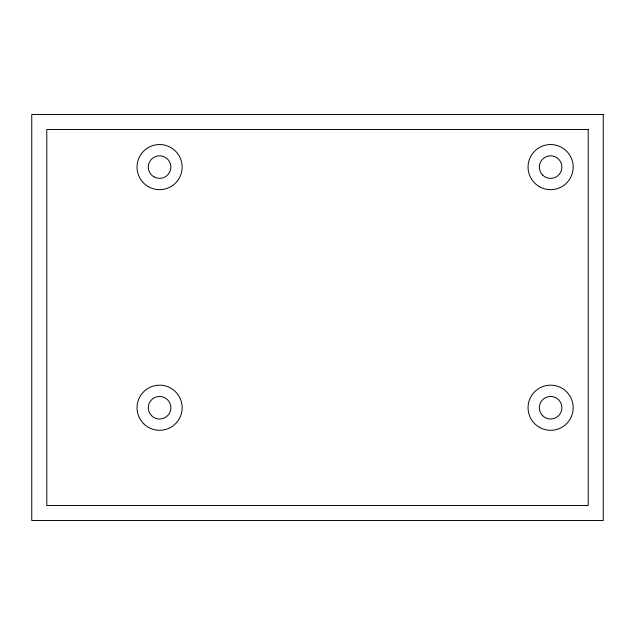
<?xml version="1.0" encoding="UTF-8"?>
<svg xmlns="http://www.w3.org/2000/svg" width="635" height="635" viewBox="0 0 635 635"><rect width="100%" height="100%" fill="white"/><g stroke="black" fill="none" stroke-linecap="round" stroke-linejoin="round"><path stroke-width="0.95" d="M603.25 114.467L31.75 114.467L31.75 520.533L603.25 520.533L603.25 114.467M588.208 129.508L46.792 129.508L46.792 505.492L588.208 505.492L588.208 129.508M143.637 423.688A22.558 22.558 0 0 0 181.38 413.575A22.558 22.558 0 0 0 153.749 385.945A22.558 22.558 0 0 0 143.637 423.688M148.304 186.642A22.558 22.558 0 0 0 182.142 167.108A22.558 22.558 0 0 0 148.304 147.566A22.558 22.558 0 0 0 148.304 186.642M539.329 186.642A22.558 22.558 0 0 0 573.175 167.108A22.558 22.558 0 0 0 539.329 147.566A22.558 22.558 0 0 0 539.329 186.642M539.329 427.276A22.558 22.558 0 0 0 573.175 407.733A22.558 22.558 0 0 0 539.329 388.199A22.558 22.558 0 0 0 539.329 427.276M153.948 176.871A11.279 11.279 0 0 0 170.863 167.108A11.279 11.279 0 0 0 153.948 157.337A11.279 11.279 0 0 0 153.948 176.871M151.606 415.711A11.279 11.279 0 0 0 170.482 410.654A11.279 11.279 0 0 0 156.662 396.843A11.279 11.279 0 0 0 151.606 415.711M542.639 415.711A11.279 11.279 0 0 0 561.507 410.654A11.279 11.279 0 0 0 547.695 396.843A11.279 11.279 0 0 0 542.639 415.711M542.639 175.077A11.279 11.279 0 0 0 561.507 170.021A11.279 11.279 0 0 0 547.695 156.21A11.279 11.279 0 0 0 542.639 175.077"/></g></svg>
